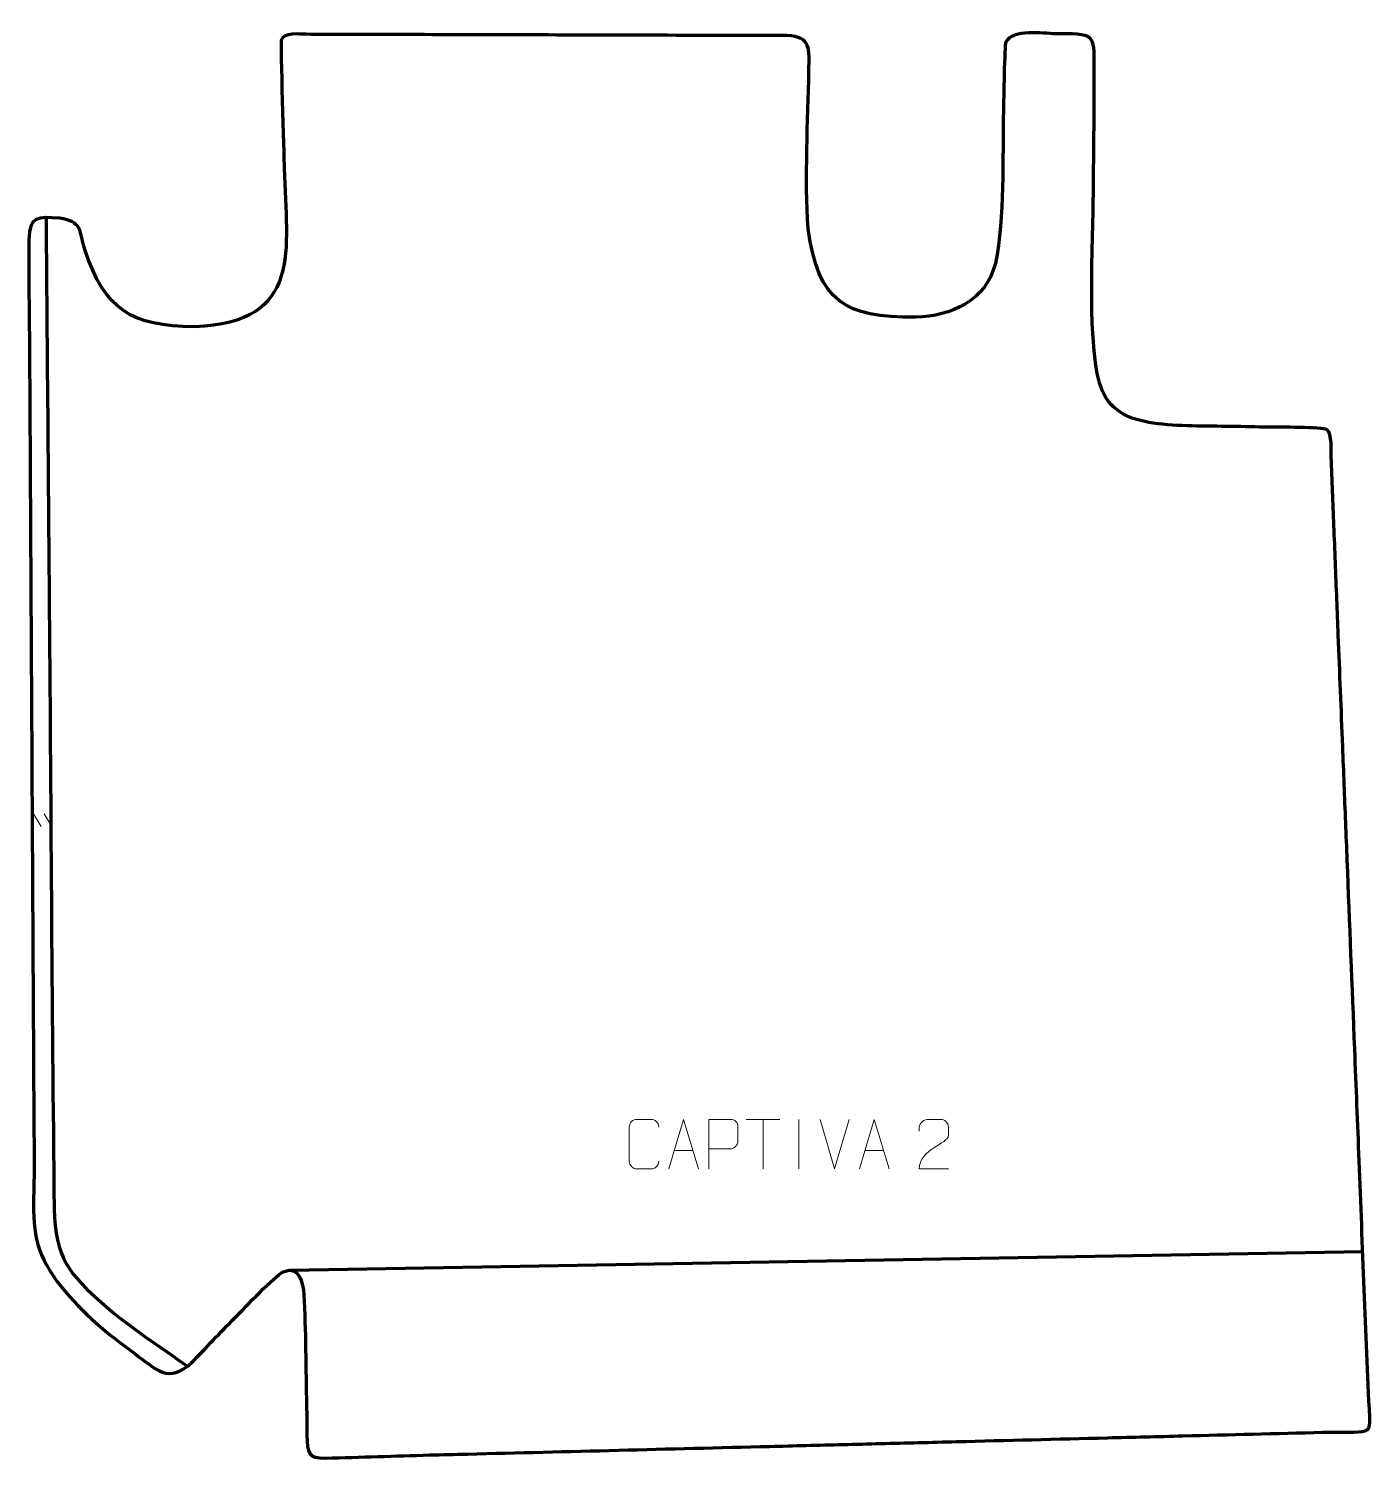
# Model space of a CAD drawing. Header units: millimetres. Extents: x 1544 to 2221, y -238 to 482.
import ezdxf

# ---------------------------------------------------------------- set-up
doc = ezdxf.new("R2010")
doc.units = ezdxf.units.MM
doc.header["$MEASUREMENT"] = 0
doc.layers.add('layer 1', color=7, linetype='Continuous')
doc.layers.add('layer 2', color=7, linetype='Continuous')

msp = doc.modelspace()

# ---------------------------------------------------------------- linework, layer by layer
at = {"layer": 'layer 1', "color": 142, "lineweight": 158}
msp.add_open_spline([(1553.1622, 386.645), (1553.4767, 348.8489), (1553.7911, 311.0528), (1554.1056, 273.2567), (1554.1056, 273.2567), (1554.2615, 254.5175), (1554.4175, 235.7782), (1554.5734, 217.039), (1554.5734, 217.039), (1554.6236, 211.0043), (1554.6738, 204.9696), (1554.724, 198.935), (1554.724, 198.935), (1555.5823, 95.1806), (1556.0232, -8.6587), (1557.2884, -112.399), (1557.2884, -112.399), (1557.7154, -136.877), (1564.5556, -145.1777), (1582.4626, -160.8522), (1582.4626, -160.8522), (1595.7019, -172.3638), (1610.338, -181.704), (1624.5848, -191.8596)], degree=3, knots=[0, 0, 0, 0, 0.14285714, 0.14285714, 0.14285714, 0.14285714, 0.28571429, 0.28571429, 0.28571429, 0.28571429, 0.42857143, 0.42857143, 0.42857143, 0.42857143, 0.57142857, 0.57142857, 0.57142857, 0.57142857, 0.71428571, 0.71428571, 0.71428571, 0.71428571, 1, 1, 1, 1], dxfattribs=at)
at = {"layer": 'layer 1', "color": 250, "lineweight": 9}
for points in [[(1546.8817, 86.5255), (1546.8817, 86.5255), (1550.6609, 80.2461), (1550.6609, 80.2461)], [(1552.3009, 86.5255), (1552.3009, 86.5255), (1556.08, 80.2461), (1556.08, 80.2461)], [(1905.9982, -67.3701), (1905.9982, -67.3701), (1922.9854, -67.3701), (1922.9854, -67.3701)], [(1914.492, -92.3001), (1914.492, -92.3001), (1914.492, -67.3466), (1914.492, -67.3466)], [(1932.4918, -67.3363), (1932.4918, -67.3363), (1932.4918, -92.3104), (1932.4918, -92.3104)], [(1950.4918, -92.3002), (1950.4918, -92.3002), (1943.17, -67.3466), (1943.17, -67.3466)], [(1957.8137, -67.3466), (1957.8137, -67.3466), (1950.4919, -92.3002), (1950.4919, -92.3002)], [(1869.7439, -83.0507), (1869.7439, -83.0507), (1879.2396, -83.0507), (1879.2396, -83.0507)], [(1965.744, -83.0507), (1965.744, -83.0507), (1975.2397, -83.0507), (1975.2397, -83.0507)]]:
    msp.add_open_spline(points, degree=3, dxfattribs=at)
for points, knots in [([(1861.9148, -88.4824), (1861.775, -90.8058), (1860.0978, -92.2854), (1857.9501, -92.2962), (1857.9501, -92.2962), (1855.6182, -92.2958), (1853.2863, -92.2958), (1850.9548, -92.2962), (1850.9548, -92.2962), (1849.0298, -92.4016), (1847.0577, -90.5171), (1847.0689, -88.4998), (1847.0689, -88.4998), (1847.0693, -82.7297), (1847.0693, -76.96), (1847.0689, -71.1907), (1847.0689, -71.1907), (1847.0731, -69.0526), (1848.8198, -67.3334), (1850.9722, -67.3469), (1850.9722, -67.3469), (1853.2979, -67.3469), (1855.624, -67.3469), (1857.9501, -67.3469), (1857.9501, -67.3469), (1859.8967, -67.3114), (1861.8881, -68.8029), (1861.9148, -71.2405)], [0, 0, 0, 0, 0.125, 0.125, 0.125, 0.125, 0.25, 0.25, 0.25, 0.25, 0.375, 0.375, 0.375, 0.375, 0.5, 0.5, 0.5, 0.5, 0.625, 0.625, 0.625, 0.625, 0.75, 0.75, 0.75, 0.75, 1, 1, 1, 1]), ([(1867.0213, -92.3001), (1867.0213, -92.3001), (1874.3923, -67.3466), (1874.3923, -67.3466), (1874.3923, -67.3466), (1874.3923, -67.3466), (1881.9622, -92.3001), (1881.9622, -92.3001)], [0, 0, 0, 0, 0.33333333, 0.33333333, 0.33333333, 0.33333333, 1, 1, 1, 1]), ([(1887.1597, -92.3002), (1887.1597, -92.3002), (1887.1597, -67.3466), (1887.1597, -67.3466), (1887.1597, -67.3466), (1890.7547, -67.3466), (1894.35, -67.3466), (1897.9454, -67.3466), (1897.9454, -67.3466), (1900.2706, -67.3845), (1901.828, -68.8746), (1901.8238, -71.2407), (1901.8238, -71.2407), (1901.8234, -73.2764), (1901.8234, -76.3357), (1901.8238, -78.3717), (1901.8238, -78.3717), (1901.8173, -80.2471), (1900.0051, -82.189), (1897.9955, -82.2081), (1897.9955, -82.2081), (1897.9955, -82.2081), (1887.1597, -82.2081), (1887.1597, -82.2081)], [0, 0, 0, 0, 0.14285714, 0.14285714, 0.14285714, 0.14285714, 0.28571429, 0.28571429, 0.28571429, 0.28571429, 0.42857143, 0.42857143, 0.42857143, 0.42857143, 0.57142857, 0.57142857, 0.57142857, 0.57142857, 0.71428571, 0.71428571, 0.71428571, 0.71428571, 1, 1, 1, 1]), ([(1963.0214, -92.3001), (1963.0214, -92.3001), (1970.3924, -67.3466), (1970.3924, -67.3466), (1970.3924, -67.3466), (1970.3924, -67.3466), (1977.9623, -92.3001), (1977.9623, -92.3001)], [0, 0, 0, 0, 0.33333333, 0.33333333, 0.33333333, 0.33333333, 1, 1, 1, 1]), ([(2007.8633, -92.3105), (2002.9489, -92.3102), (1998.0345, -92.3102), (1993.1204, -92.3105), (1993.1204, -92.3105), (1993.1204, -82.3782), (2007.7714, -79.737), (2007.8633, -75.4267), (2007.8633, -75.4267), (2007.863, -74.0026), (2007.863, -72.5789), (2007.8633, -71.1556), (2007.8633, -71.1556), (2007.8464, -69.0785), (2005.7236, -67.3537), (2004.0526, -67.3364), (2004.0526, -67.3364), (2001.9794, -67.3368), (1999.9065, -67.3368), (1997.8341, -67.3364), (1997.8341, -67.3364), (1996.012, -67.3199), (1993.1873, -69.112), (1993.1204, -71.2056), (1993.1204, -71.2056), (1993.1204, -71.2056), (1993.1204, -73.2604), (1993.1204, -73.2604)], [0, 0, 0, 0, 0.125, 0.125, 0.125, 0.125, 0.25, 0.25, 0.25, 0.25, 0.375, 0.375, 0.375, 0.375, 0.5, 0.5, 0.5, 0.5, 0.625, 0.625, 0.625, 0.625, 0.75, 0.75, 0.75, 0.75, 1, 1, 1, 1])]:
    msp.add_open_spline(points, degree=3, knots=knots, dxfattribs=at)
at = {"layer": 'layer 1', "color": 142, "lineweight": 158}
msp.add_open_spline([(1676.2385, -143.3541), (1676.2385, -143.3541), (2216.6491, -133.9301), (2216.6491, -133.9301)], degree=3, dxfattribs=at)
at = {"layer": 'layer 2', "color": 242, "lineweight": 158}
msp.add_open_spline([(1545.0995, 273.5744), (1545.0281, 286.2818), (1544.9567, 298.9892), (1544.8854, 311.6966), (1544.8854, 311.6966), (1544.7629, 332.9884), (1544.374, 354.4655), (1544.4643, 375.7311), (1544.4643, 375.7311), (1544.9463, 388.0265), (1548.9352, 387.296), (1560.0136, 386.6953), (1560.0136, 386.6953), (1571.5076, 384.6968), (1569.5925, 381.1658), (1572.7068, 370.9315), (1572.7068, 370.9315), (1582.7884, 340.2231), (1596.1525, 332.3789), (1628.0225, 331.8844), (1628.0225, 331.8844), (1682.7315, 334.2611), (1674.3596, 370.1735), (1673.1532, 411.6712), (1673.1532, 411.6712), (1672.9542, 418.5642), (1671.2585, 474.4989), (1671.717, 476.2822), (1671.717, 476.2822), (1672.7879, 480.4481), (1680.8929, 479.3288), (1684.4433, 479.2999), (1684.4433, 479.2999), (1695.8762, 479.2067), (1707.3355, 479.2265), (1718.7714, 479.1951), (1718.7714, 479.1951), (1763.2642, 479.0727), (1807.7571, 478.9502), (1852.25, 478.8278), (1852.25, 478.8278), (1877.062, 478.7548), (1901.8293, 478.6614), (1926.6438, 478.7023), (1926.6438, 478.7023), (1938.9622, 478.1836), (1937.6937, 471.4229), (1937.5418, 461.2731), (1937.5418, 461.2731), (1937.1082, 435.1393), (1935.3975, 407.1831), (1937.1941, 381.2329), (1937.1941, 381.2329), (1942.3037, 344.6771), (1955.4599, 336.5027), (1991.4402, 336.7423), (1991.4402, 336.7423), (2009.2774, 337.3287), (2026.8555, 345.1031), (2031.5135, 363.8085), (2031.5135, 363.8085), (2036.4482, 387.4783), (2034.9646, 416.5313), (2035.6034, 441.0209), (2035.6034, 441.0209), (2035.7056, 445.5656), (2036.041, 473.6402), (2036.8072, 475.4348), (2036.8072, 475.4348), (2040.4593, 482.1742), (2055.4004, 479.6682), (2061.989, 479.5698), (2061.989, 479.5698), (2065.6044, 479.5158), (2075.2073, 479.8222), (2078.1072, 478.1914), (2078.1072, 478.1914), (2082.076, 475.3203), (2081.173, 469.9795), (2081.2466, 465.4661), (2081.2466, 465.4661), (2081.5804, 443.6766), (2081.0537, 421.4692), (2080.9559, 399.6222), (2080.9559, 399.6222), (2080.7606, 377.2848), (2077.3023, 317.8572), (2085.3347, 299.8786), (2085.3347, 299.8786), (2090.345, 288.6642), (2099.6014, 285.2754), (2110.9755, 283.431), (2110.9755, 283.431), (2123.7495, 281.5916), (2137.4582, 281.9421), (2150.3827, 281.7242), (2150.3827, 281.7242), (2156.7178, 281.5999), (2163.0529, 281.4757), (2169.388, 281.3515), (2169.388, 281.3515), (2173.7018, 281.2781), (2196.4125, 281.5635), (2198.6434, 280.043), (2198.6434, 280.043), (2201.2838, 278.2433), (2200.6647, 269.216), (2200.7758, 266.0918), (2200.7758, 266.0918), (2200.9788, 260.3809), (2201.2243, 254.6676), (2201.4515, 248.9572), (2201.4515, 248.9572), (2201.6785, 243.2425), (2201.9054, 237.5277), (2202.1323, 231.8129), (2202.1323, 231.8129), (2202.624, 219.431), (2203.1157, 207.049), (2203.6074, 194.667), (2203.6074, 194.667), (2203.847, 188.6348), (2204.0865, 182.6025), (2204.326, 176.5703), (2204.326, 176.5703), (2205.0699, 157.8386), (2205.8137, 139.1069), (2206.5576, 120.3752), (2206.5576, 120.3752), (2206.8097, 114.0254), (2207.0619, 107.6757), (2207.314, 101.326), (2207.314, 101.326), (2207.8183, 88.6265), (2208.3226, 75.927), (2208.8269, 63.2276), (2208.8269, 63.2276), (2210.0877, 31.4789), (2211.3485, -0.2698), (2212.6092, -32.0184), (2212.6092, -32.0184), (2213.3531, -50.7501), (2214.0969, -69.4818), (2214.8408, -88.2135), (2214.8408, -88.2135), (2216.5472, -131.3083), (2218.1183, -174.3591), (2220.1603, -217.4432), (2220.1603, -217.4432), (2220.5029, -224.6723), (2219.238, -224.6431), (2212.0473, -224.8772), (2212.0473, -224.8772), (2206.8722, -225.0457), (2201.6505, -224.9299), (2196.4644, -225.0186), (2196.4644, -225.0186), (2172.9967, -225.6143), (2149.5289, -226.2091), (2126.0611, -226.8043), (2126.0611, -226.8043), (2113.3758, -227.1261), (2100.6906, -227.4479), (2088.0053, -227.7696), (2088.0053, -227.7696), (2062.6347, -228.4131), (2037.2641, -229.0566), (2011.8935, -229.7002), (2011.8935, -229.7002), (2005.5509, -229.861), (1999.2083, -230.0219), (1992.8656, -230.1828), (1992.8656, -230.1828), (1986.523, -230.3437), (1980.1803, -230.5046), (1973.8377, -230.6654), (1973.8377, -230.6654), (1967.495, -230.8263), (1961.1524, -230.9872), (1954.8097, -231.1481), (1954.8097, -231.1481), (1942.4416, -231.4618), (1930.0734, -231.7755), (1917.7053, -232.0892), (1917.7053, -232.0892), (1866.9641, -233.3762), (1816.223, -234.6633), (1765.4818, -235.9503), (1765.4818, -235.9503), (1759.1392, -236.1112), (1752.7965, -236.2721), (1746.4539, -236.4329), (1746.4539, -236.4329), (1729.0315, -236.8813), (1711.5521, -237.5932), (1694.1449, -237.9621), (1694.1449, -237.9621), (1684.957, -238.1568), (1685.0108, -235.4203), (1684.6563, -226.5951), (1684.6563, -226.5951), (1684.4547, -221.5764), (1684.5527, -216.5237), (1684.4594, -211.4966), (1684.4594, -211.4966), (1683.9954, -193.0334), (1684.0801, -173.8677), (1683.0456, -155.508), (1683.0456, -155.508), (1682.7276, -149.8639), (1680.6747, -140.6321), (1672.836, -144.0864), (1672.836, -144.0864), (1667.8923, -146.6024), (1653.883, -161.7723), (1648.5256, -167.1232), (1648.5256, -167.1232), (1640.9797, -174.6762), (1633.834, -182.4396), (1626.4064, -190.0521), (1626.4064, -190.0521), (1614.952, -200.7006), (1608.6079, -193.2597), (1598.2386, -185.6538), (1598.2386, -185.6538), (1583.4095, -174.8959), (1572.3961, -165.7286), (1560.6425, -151.3921), (1560.6425, -151.3921), (1548.6342, -136.3464), (1546.3695, -125.4072), (1546.9207, -106.5438), (1546.9207, -106.5438), (1547.3278, -92.614), (1547.0823, -78.6937), (1546.9996, -64.7599), (1546.9996, -64.7599), (1546.9764, -60.63), (1546.9532, -56.5001), (1546.93, -52.3702), (1546.93, -52.3702), (1546.8229, -33.3091), (1546.7159, -14.248), (1546.6088, 4.8131), (1546.6088, 4.8131), (1546.5375, 17.5204), (1546.4661, 30.2278), (1546.3947, 42.9352), (1546.3947, 42.9352), (1546.3626, 48.6536), (1546.3305, 54.3719), (1546.2984, 60.0902), (1546.2984, 60.0902), (1546.1574, 85.1873), (1546.0165, 110.2844), (1545.8756, 135.3815), (1545.8756, 135.3815), (1545.8399, 141.7352), (1545.8042, 148.0889), (1545.7685, 154.4426), (1545.7685, 154.4426), (1545.5455, 194.1532), (1545.3225, 233.8638), (1545.0995, 273.5744)], degree=3, knots=[0, 0, 0, 0, 0.01492537, 0.01492537, 0.01492537, 0.01492537, 0.02985075, 0.02985075, 0.02985075, 0.02985075, 0.04477612, 0.04477612, 0.04477612, 0.04477612, 0.05970149, 0.05970149, 0.05970149, 0.05970149, 0.07462687, 0.07462687, 0.07462687, 0.07462687, 0.08955224, 0.08955224, 0.08955224, 0.08955224, 0.10447761, 0.10447761, 0.10447761, 0.10447761, 0.11940299, 0.11940299, 0.11940299, 0.11940299, 0.13432836, 0.13432836, 0.13432836, 0.13432836, 0.14925373, 0.14925373, 0.14925373, 0.14925373, 0.1641791, 0.1641791, 0.1641791, 0.1641791, 0.17910448, 0.17910448, 0.17910448, 0.17910448, 0.19402985, 0.19402985, 0.19402985, 0.19402985, 0.20895522, 0.20895522, 0.20895522, 0.20895522, 0.2238806, 0.2238806, 0.2238806, 0.2238806, 0.23880597, 0.23880597, 0.23880597, 0.23880597, 0.25373134, 0.25373134, 0.25373134, 0.25373134, 0.26865672, 0.26865672, 0.26865672, 0.26865672, 0.28358209, 0.28358209, 0.28358209, 0.28358209, 0.29850746, 0.29850746, 0.29850746, 0.29850746, 0.31343284, 0.31343284, 0.31343284, 0.31343284, 0.32835821, 0.32835821, 0.32835821, 0.32835821, 0.34328358, 0.34328358, 0.34328358, 0.34328358, 0.35820896, 0.35820896, 0.35820896, 0.35820896, 0.37313433, 0.37313433, 0.37313433, 0.37313433, 0.3880597, 0.3880597, 0.3880597, 0.3880597, 0.40298507, 0.40298507, 0.40298507, 0.40298507, 0.41791045, 0.41791045, 0.41791045, 0.41791045, 0.43283582, 0.43283582, 0.43283582, 0.43283582, 0.44776119, 0.44776119, 0.44776119, 0.44776119, 0.46268657, 0.46268657, 0.46268657, 0.46268657, 0.47761194, 0.47761194, 0.47761194, 0.47761194, 0.49253731, 0.49253731, 0.49253731, 0.49253731, 0.50746269, 0.50746269, 0.50746269, 0.50746269, 0.52238806, 0.52238806, 0.52238806, 0.52238806, 0.53731343, 0.53731343, 0.53731343, 0.53731343, 0.55223881, 0.55223881, 0.55223881, 0.55223881, 0.56716418, 0.56716418, 0.56716418, 0.56716418, 0.58208955, 0.58208955, 0.58208955, 0.58208955, 0.59701493, 0.59701493, 0.59701493, 0.59701493, 0.6119403, 0.6119403, 0.6119403, 0.6119403, 0.62686567, 0.62686567, 0.62686567, 0.62686567, 0.64179104, 0.64179104, 0.64179104, 0.64179104, 0.65671642, 0.65671642, 0.65671642, 0.65671642, 0.67164179, 0.67164179, 0.67164179, 0.67164179, 0.68656716, 0.68656716, 0.68656716, 0.68656716, 0.70149254, 0.70149254, 0.70149254, 0.70149254, 0.71641791, 0.71641791, 0.71641791, 0.71641791, 0.73134328, 0.73134328, 0.73134328, 0.73134328, 0.74626866, 0.74626866, 0.74626866, 0.74626866, 0.76119403, 0.76119403, 0.76119403, 0.76119403, 0.7761194, 0.7761194, 0.7761194, 0.7761194, 0.79104478, 0.79104478, 0.79104478, 0.79104478, 0.80597015, 0.80597015, 0.80597015, 0.80597015, 0.82089552, 0.82089552, 0.82089552, 0.82089552, 0.8358209, 0.8358209, 0.8358209, 0.8358209, 0.85074627, 0.85074627, 0.85074627, 0.85074627, 0.86567164, 0.86567164, 0.86567164, 0.86567164, 0.88059701, 0.88059701, 0.88059701, 0.88059701, 0.89552239, 0.89552239, 0.89552239, 0.89552239, 0.91044776, 0.91044776, 0.91044776, 0.91044776, 0.92537313, 0.92537313, 0.92537313, 0.92537313, 0.94029851, 0.94029851, 0.94029851, 0.94029851, 0.95522388, 0.95522388, 0.95522388, 0.95522388, 0.97014925, 0.97014925, 0.97014925, 0.97014925, 1, 1, 1, 1], dxfattribs=at)

doc.saveas('drawing.dxf')
